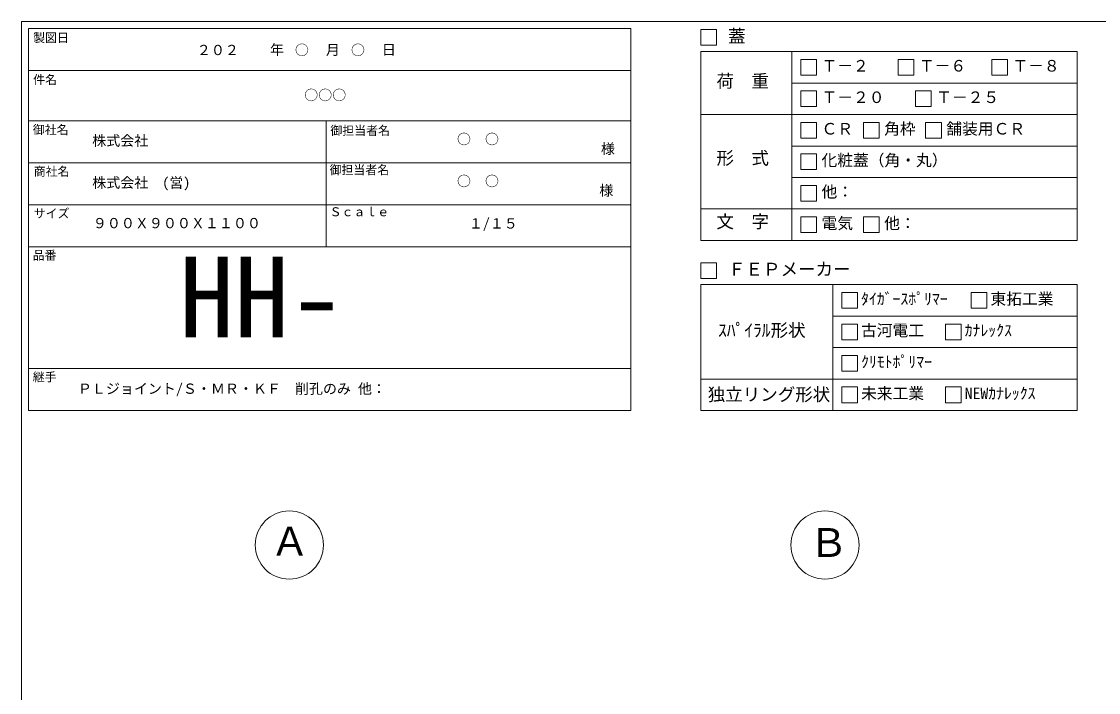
# Model space of a CAD drawing. Units: millimetres, scale not verified. Extents: x -4890 to 18490, y -2328 to 2328.
# Drawn here: x -1230 to 1846, y 410 to 2328 of the extents above; entities that cross this region are included whole.
import ezdxf
from ezdxf.enums import TextEntityAlignment as Align

# ---------------------------------------------------------------- set-up
doc = ezdxf.new("R2010")
doc.units = ezdxf.units.MM
doc.header["$LTSCALE"] = 10
for name, color, linetype, lineweight in [('0-2_waku', 7, 'Continuous', 18), ('0-3_gaikei', 7, 'Continuous', 18), ('0-E_文字１', 7, 'Continuous', 18), ('1-5_文字２', 7, 'Continuous', 5)]:
    doc.layers.add(name, color=color, linetype=linetype, lineweight=lineweight)
doc.styles.add('ＭＳ ゴシック', font='')
doc.styles.get('ＭＳ ゴシック').set_extended_font_data('MS Gothic')

msp = doc.modelspace()

# ---------------------------------------------------------------- linework, layer by layer
at = {"layer": '0-2_waku'}
for p, q in [((-1230.06, 2328), (-1230.06, -1947)), ((-1210.06, 2308), (-1210.06, 1216)), ((-1210.06, 2308), (509.94, 2308)), ((-1210.06, 2308), (-1210.06, 1216)), ((-1210.06, 2308), (509.94, 2308)), ((-1210.06, 2308), (-1210.06, 1216)), ((509.94, 2308), (509.94, 1216)), ((709.94, 2242.22), (1784.94, 2242.22)), ((709.94, 2242.22), (709.94, 1702.22)), ((970.61, 2242.22), (970.61, 1702.22)), ((1784.94, 2242.22), (1784.94, 1702.22)), ((-1210.06, 2188), (509.94, 2188)), ((-1210.06, 2188), (509.94, 2188)), ((-1210.06, 2188), (509.94, 2188)), ((-1210.06, 2188), (509.94, 2188)), ((970.61, 2152.22), (1784.94, 2152.22)), ((709.94, 2062.22), (1784.94, 2062.22)), ((-1210.06, 2044), (509.94, 2044)), ((-1210.06, 2044), (509.94, 2044)), ((-360.06, 2044), (-360.06, 1684)), ((970.61, 1972.22), (1784.94, 1972.22)), ((-1210.06, 1924), (509.94, 1924)), ((970.61, 1882.22), (1784.94, 1882.22)), ((-1210.06, 1804), (509.94, 1804)), ((709.94, 1792.22), (1784.94, 1792.22)), ((709.94, 1702.22), (1784.94, 1702.22)), ((-1210.06, 1684), (509.94, 1684)), ((709.94, 1576), (1784.94, 1576)), ((709.94, 1576), (709.94, 1216)), ((1087.76, 1576), (1087.76, 1216)), ((1784.94, 1576), (1784.94, 1216)), ((1087.76, 1486), (1784.94, 1486)), ((1087.76, 1396), (1784.94, 1396)), ((-1210.06, 1336), (509.94, 1336)), ((709.94, 1306), (1784.94, 1306)), ((-1210.06, 1216), (509.94, 1216)), ((709.94, 1216), (1784.94, 1216)), ((709.94, 1216), (1784.94, 1216))]:
    msp.add_line(p, q, dxfattribs=at)
msp.add_lwpolyline([(-1230.06, 2328), (4889.94, 2328), (4889.94, -1947)], dxfattribs=at)
msp.add_lwpolyline([(-1230.06, 2328), (4889.94, 2328), (4889.94, -1947)], dxfattribs=at)
at = {"layer": '0-3_gaikei'}
for centre in [(-465.06, 831.75), (1064.94, 831.75)]:
    msp.add_circle(centre, 97.5, dxfattribs=at)
at = {"layer": '0-E_文字１'}
for p, q in [((709.94, 2305.03), (709.94, 2260.03)), ((709.94, 2260.03), (754.94, 2260.03)), ((995.91, 2219.72), (1040.91, 2219.72)), ((995.91, 2219.72), (995.91, 2174.72)), ((995.91, 2219.72), (995.91, 2174.72)), ((995.91, 2219.72), (1040.91, 2219.72)), ((995.91, 2219.72), (995.91, 2174.72)), ((995.91, 2219.72), (1040.91, 2219.72)), ((1040.91, 2219.72), (1040.91, 2174.72)), ((1040.91, 2219.72), (1040.91, 2174.72)), ((1040.91, 2219.72), (1040.91, 2174.72)), ((1274, 2219.72), (1319, 2219.72)), ((1274, 2219.72), (1274, 2174.72)), ((1319, 2219.72), (1319, 2174.72)), ((1541.2, 2219.72), (1586.2, 2219.72)), ((1541.2, 2219.72), (1541.2, 2174.72)), ((1586.2, 2219.72), (1586.2, 2174.72)), ((995.91, 2174.72), (1040.91, 2174.72)), ((995.91, 2174.72), (1040.91, 2174.72)), ((995.91, 2174.72), (1040.91, 2174.72)), ((1274, 2174.72), (1319, 2174.72)), ((1541.2, 2174.72), (1586.2, 2174.72)), ((995.91, 2129.72), (1040.91, 2129.72)), ((995.91, 2129.72), (995.91, 2084.72)), ((1040.91, 2129.72), (1040.91, 2084.72)), ((1323.39, 2129.72), (1368.39, 2129.72)), ((1323.39, 2129.72), (1323.39, 2084.72)), ((1368.39, 2129.72), (1368.39, 2084.72)), ((995.91, 2084.72), (1040.91, 2084.72)), ((1323.39, 2084.72), (1368.39, 2084.72)), ((995.91, 2039.72), (1040.91, 2039.72)), ((995.91, 2039.72), (995.91, 1994.72)), ((995.91, 2039.72), (995.91, 1994.72)), ((1040.91, 2039.72), (1040.91, 1994.72)), ((1040.91, 2039.72), (1040.91, 1994.72)), ((1174.91, 2039.72), (1219.91, 2039.72)), ((1174.91, 2039.72), (1174.91, 1994.72)), ((1219.91, 2039.72), (1219.91, 1994.72)), ((1352.41, 2039.72), (1397.41, 2039.72)), ((1352.41, 2039.72), (1352.41, 1994.72)), ((1397.41, 2039.72), (1397.41, 1994.72)), ((995.91, 1994.72), (1040.91, 1994.72)), ((995.91, 1994.72), (1040.91, 1994.72)), ((1174.91, 1994.72), (1219.91, 1994.72)), ((1352.41, 1994.72), (1397.41, 1994.72)), ((995.91, 1949.72), (995.91, 1904.72)), ((1040.91, 1949.72), (1040.91, 1904.72)), ((995.91, 1904.72), (1040.91, 1904.72)), ((995.91, 1859.72), (1040.91, 1859.72)), ((995.91, 1859.72), (995.91, 1814.72)), ((995.91, 1859.72), (995.91, 1814.72)), ((1040.91, 1859.72), (1040.91, 1814.72)), ((1040.91, 1859.72), (1040.91, 1814.72)), ((995.91, 1814.72), (1040.91, 1814.72)), ((995.91, 1814.72), (1040.91, 1814.72)), ((995.91, 1769.72), (995.91, 1724.72)), ((1174.91, 1769.72), (1174.91, 1724.72)), ((995.91, 1724.72), (1040.91, 1724.72)), ((1174.91, 1724.72), (1219.91, 1724.72)), ((709.94, 1638.81), (709.94, 1593.81)), ((709.94, 1593.81), (754.94, 1593.81)), ((1113.06, 1553.5), (1113.06, 1508.5)), ((1482.65, 1553.5), (1527.65, 1553.5)), ((1482.65, 1553.5), (1482.65, 1508.5)), ((1482.65, 1553.5), (1527.65, 1553.5)), ((1482.65, 1553.5), (1482.65, 1508.5)), ((1482.65, 1553.5), (1527.65, 1553.5)), ((1482.65, 1553.5), (1482.65, 1508.5)), ((1527.65, 1553.5), (1527.65, 1508.5)), ((1527.65, 1553.5), (1527.65, 1508.5)), ((1527.65, 1553.5), (1527.65, 1508.5)), ((1113.06, 1508.5), (1158.06, 1508.5)), ((1482.65, 1508.5), (1527.65, 1508.5)), ((1482.65, 1508.5), (1527.65, 1508.5)), ((1482.65, 1508.5), (1527.65, 1508.5)), ((1113.06, 1463.5), (1158.06, 1463.5)), ((1113.06, 1463.5), (1113.06, 1418.5)), ((1158.06, 1463.5), (1158.06, 1418.5)), ((1408.97, 1463.5), (1408.97, 1418.5)), ((1113.06, 1418.5), (1158.06, 1418.5)), ((1408.97, 1418.5), (1453.97, 1418.5)), ((1113.06, 1373.5), (1113.06, 1328.5)), ((1113.06, 1328.5), (1158.06, 1328.5)), ((1113.06, 1283.5), (1158.06, 1283.5)), ((1113.06, 1283.5), (1113.06, 1238.5)), ((1158.06, 1283.5), (1158.06, 1238.5)), ((1408.97, 1283.5), (1453.97, 1283.5)), ((1408.97, 1283.5), (1408.97, 1238.5)), ((1453.97, 1283.5), (1453.97, 1238.5)), ((1113.06, 1238.5), (1158.06, 1238.5)), ((1408.97, 1238.5), (1453.97, 1238.5))]:
    msp.add_line(p, q, dxfattribs=at)
for points in [[(709.94, 2305.03), (754.94, 2305.03), (754.94, 2260.03)], [(709.94, 2305.03), (754.94, 2305.03), (754.94, 2260.03)], [(995.91, 2039.72), (1040.91, 2039.72), (1040.91, 1994.72)], [(995.91, 2039.72), (995.91, 1994.72), (1040.91, 1994.72)], [(995.91, 1949.72), (1040.91, 1949.72), (1040.91, 1904.72)], [(995.91, 1859.72), (1040.91, 1859.72), (1040.91, 1814.72)], [(995.91, 1859.72), (995.91, 1814.72), (1040.91, 1814.72)], [(995.91, 1769.72), (1040.91, 1769.72), (1040.91, 1724.72)], [(1174.91, 1769.72), (1219.91, 1769.72), (1219.91, 1724.72)], [(709.94, 1638.81), (754.94, 1638.81), (754.94, 1593.81)], [(1113.06, 1553.5), (1158.06, 1553.5), (1158.06, 1508.5)], [(1408.97, 1463.5), (1453.97, 1463.5), (1453.97, 1418.5)], [(1113.06, 1373.5), (1158.06, 1373.5), (1158.06, 1328.5)]]:
    msp.add_lwpolyline(points, dxfattribs=at)

# ---------------------------------------------------------------- texts
at = {"layer": '0-E_文字１', "style": 'ＭＳ ゴシック'}
for s, height, p in [('蓋', 36.66, (788.03, 2257.11)), ('製図日', 24.93, (-1196.79, 2261.55)), ('\u3000\u3000年\u3000\u3000\u3000月\u3000\u3000\u3000日', 29.33, (-600.75, 2223.94)), ('Ｔ－２', 32.99, (1055.05, 2175.21)), ('Ｔ－６', 32.99, (1333.14, 2175.21)), ('Ｔ－８', 32.99, (1600.34, 2175.21)), ('件名', 24.93, (-1196.79, 2141.55)), ('荷\u3000重', 36.66, (754.91, 2128.42)), ('Ｔ－２０', 32.99, (1055.05, 2085.21)), ('Ｔ－２５', 32.99, (1382.54, 2085.21)), ('御社名', 24.93, (-1197.76, 1998.54)), ('御担当者名', 24.93, (-347.85, 1996.33)), ('御担当者名', 24.93, (-347.85, 1996.33)), ('ＣＲ', 32.99, (1055.05, 1995.21)), ('角枠', 32.99, (1234.05, 1995.21)), ('舗装用ＣＲ', 32.99, (1411.56, 1995.21)), ('様', 29.33, (424.9, 1940.83)), ('形\u3000式', 36.66, (754.91, 1908.45)), ('化粧蓋（角・丸）', 32.99, (1055.05, 1905.21)), ('商社名', 24.93, (-1195.15, 1879.5)), ('御担当者名', 24.93, (-350.06, 1884.02)), ('様', 29.33, (420.4, 1821.91)), ('他：', 32.99, (1055.05, 1815.21)), ('サイズ', 24.93, (-1195.15, 1759.5)), ('Ｓｃａｌｅ', 24.93, (-350.06, 1764.02)), ('９００Ｘ９００Ｘ１１００', 29.33, (-1026.36, 1728.46)), ('１/１５', 29.33, (47.49, 1727.51)), ('文\u3000字', 36.66, (754.91, 1726.97)), ('電気', 32.99, (1055.05, 1725.21)), ('他：', 32.99, (1234.05, 1725.21)), ('品番', 24.93, (-1198.15, 1639.86)), ('HH-', 230.9, (-779.33, 1355.83)), ('ＦＥＰメーカー', 36.66, (788.03, 1590.89)), ('ﾀｲｶﾞｰｽﾎﾟﾘﾏｰ', 32.99, (1168.03, 1508.98)), ('東拓工業', 32.99, (1537.61, 1508.98)), ('ｽﾊﾟｲﾗﾙ形状', 36.66, (759.56, 1416.34)), ('古河電工', 32.99, (1168.03, 1418.98)), ('ｶﾅﾚｯｸｽ', 32.99, (1463.94, 1418.98)), ('ｸﾘﾓﾄﾎﾟﾘﾏｰ', 32.99, (1168.03, 1328.98)), ('継手', 24.93, (-1198.15, 1291.86)), ('ＰＬジョイント/Ｓ・ＭＲ・ＫＦ\u3000削孔のみ 他：', 29.33, (-1069.07, 1255.2)), ('独立リング形状', 36.66, (730.03, 1232.86)), ('未来工業', 32.99, (1168.03, 1238.98)), ('NEWｶﾅﾚｯｸｽ', 32.99, (1463.94, 1238.98)), ('Ａ', 82.48, (-519.92, 776.66)), ('Ｂ', 82.48, (1018.65, 772.94))]:
    msp.add_text(s, height=height, dxfattribs=at).set_placement(p, align=Align.BOTTOM_LEFT)
at = {"layer": '1-5_文字２', "style": 'ＭＳ ゴシック'}
for s, p in [('\u3000\u3000２０２\u3000\u3000\u3000\u3000○\u3000\u3000\u3000○', (-809.22, 2223.16)), ('○○○', (-422.54, 2094.34)), ('株式会社', (-1028.06, 1964.08)), ('○\u3000○', (13.73, 1968.46)), ('株式会社\u3000(営)', (-1028.06, 1844.08)), ('○\u3000○', (13.73, 1848.46))]:
    msp.add_text(s, height=29.33, dxfattribs=at).set_placement(p, align=Align.BOTTOM_LEFT)

doc.saveas('drawing.dxf')
